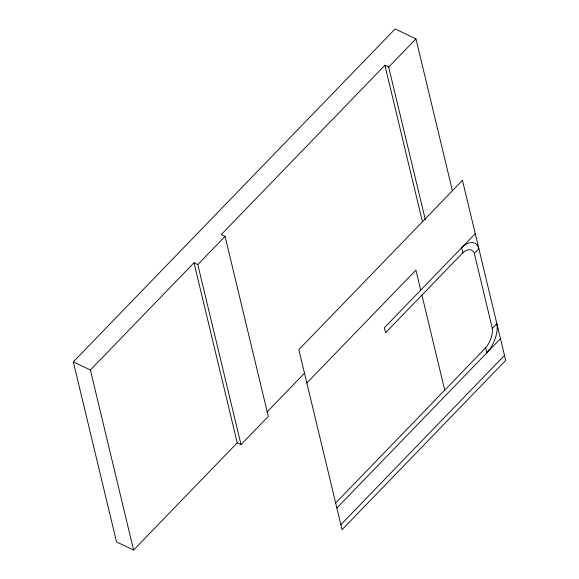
<?xml version="1.0" encoding="UTF-8"?>
<svg xmlns="http://www.w3.org/2000/svg" width="579" height="579" viewBox="0 0 579 579"><rect width="100%" height="100%" fill="white"/><g stroke="black" fill="none" stroke-linecap="round" stroke-linejoin="round"><path stroke-width="0.87" d="M133.611 550.05L90.382 369.995L194.001 262.779L237.231 442.834L133.611 550.05L116.545 541.944L73.323 361.889L395.102 28.95L415.946 38.858L452.431 190.802M425.37 219.897L388.683 67.077L384.89 65.275L221.272 234.567L225.065 236.37L268.294 416.417L241.023 444.636L237.231 442.834M241.023 444.636L197.794 264.581L225.065 236.37M388.683 67.077L415.946 38.858M267.006 412.024L304.619 373.1M306.841 382.972L415.917 270.111L420.723 290.115M475.258 233.684L384.362 327.736L385.563 332.737L462.824 252.799A16.603 8.656 -64.6 0 1 474.317 253.392L478.862 248.688A22.994 11.985 -64.6 0 0 473.731 242.775L472.211 242.521A22.994 11.985 -64.6 0 0 461.622 247.798L462.824 252.799M492.324 328.416L496.869 323.712A22.994 11.985 -64.6 0 1 496.058 335.777L495.24 338.447A22.994 11.985 -64.6 0 1 486.838 352.821L485.636 347.82A16.603 8.656 -64.6 0 0 492.324 328.416L474.317 253.392M335.661 503.006L485.636 347.82M336.862 508.007L500.473 338.715M340.865 524.683L504.475 355.39M194.001 262.779L197.794 264.581M73.323 361.889L90.382 369.995M384.89 65.275L422.424 221.612M421.925 295.116L444.737 390.145M462.455 180.337L298.836 349.629L342.059 529.684L505.677 360.391L462.455 180.337"/></g></svg>
